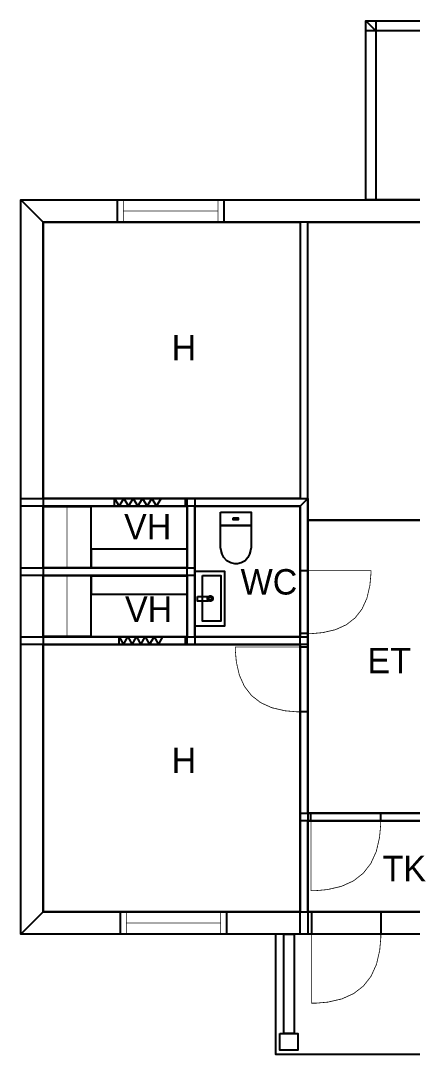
# Model space of a CAD drawing. Extents: x 2.4 to 17.1, y 0 to 14.
# Drawn here: x 2.39 to 7.68, y 0 to 13.97 of the extents above; entities that cross this region are included whole.
import ezdxf

# ---------------------------------------------------------------- set-up
doc = ezdxf.new("R2010")
doc.units = 0
doc.layers.get('0').update_dxf_attribs({"linetype": 'CONTINUOUS'})

msp = doc.modelspace()

# ---------------------------------------------------------------- linework, layer by layer
at = {"color": 0}
for points, const_width in [([(7.05533, 13.9696), (8.19726, 13.9696), (8.19726, 13.8342), (7.19075, 13.8342), (7.05533, 13.9696)], 0.00208), ([(7.05533, 11.5507), (7.05533, 13.9696), (7.19075, 13.8342), (7.19075, 11.5507), (7.05533, 11.5507)], 0.00208), ([(7.05533, 11.5507), (7.05533, 13.9697), (12.0562, 13.9619), (12.0562, 11.5507), (7.05533, 11.5507)], 0.00208), ([(2.39219, 11.5507), (17.0481, 11.5507), (16.746, 11.2486), (2.69428, 11.2486), (2.39219, 11.5507)], 0.00208), ([(2.39219, 1.62668), (2.39219, 11.5507), (2.69428, 11.2486), (2.69428, 1.92876), (2.39219, 1.62668)], 0.00208), ([(3.69803, 11.5507), (5.13688, 11.5507), (5.13688, 11.2486), (3.69803, 11.2486), (3.69803, 11.5507)], 0.01042), ([(3.69803, 11.5507), (5.13688, 11.5507), (5.13688, 11.2486), (3.69803, 11.2486), (3.69803, 11.5507)], 0.01042), ([(6.16857, 7.41038), (2.39219, 7.41038), (2.39219, 7.51454), (6.27274, 7.51454), (6.16857, 7.41038)], 0.00208), ([(2.69536, 7.40722), (2.69536, 6.57601), (3.33968, 6.57601), (3.33968, 7.40722), (2.69536, 7.40722)], 0.01042), ([(3.65717, 7.51454), (4.61242, 7.51454), (4.61242, 7.41038), (3.65717, 7.41038), (3.65717, 7.51454)], 0.01042), ([(4.64094, 7.51454), (4.74511, 7.51454), (4.74511, 5.54075), (4.64094, 5.54075), (4.64094, 7.51454)], 0.00208), ([(6.16857, 1.62668), (6.16857, 7.41038), (6.27274, 7.51454), (6.27274, 1.62668), (6.16857, 1.62668)], 0.00208), ([(5.08951, 7.32883), (5.50608, 7.32883), (5.50608, 7.15007), (5.08951, 7.15007), (5.08951, 7.32883)], 0.01042), ([(5.50608, 6.89399), (5.50608, 6.89399), (5.50613, 6.88282), (5.5045, 6.85319), (5.49837, 6.81142), (5.48497, 6.76346), (5.46143, 6.7155), (5.42497, 6.67372), (5.37278, 6.6441), (5.31972, 6.63286), (5.30208, 6.63286), (5.28375, 6.63286), (5.22889, 6.6441), (5.17481, 6.67372), (5.13699, 6.7155), (5.11257, 6.76346), (5.09858, 6.81142), (5.09218, 6.85319), (5.09044, 6.88282), (5.09056, 6.89399), (5.09056, 6.89399), (5.08951, 7.15007), (5.50608, 7.15007), (5.50608, 6.89399)], 0.01042), ([(5.26471, 7.2545), (5.33089, 7.2545), (5.33089, 7.22439), (5.26471, 7.22439), (5.26471, 7.2545)], 0.01042), ([(3.34554, 6.83247), (4.641, 6.83247), (4.641, 6.57633), (3.34554, 6.57633), (3.34554, 6.83247)], 0.01042), ([(2.39219, 6.57596), (4.74511, 6.57596), (4.74511, 6.47179), (2.39219, 6.47179), (2.39219, 6.57596)], 0.00208), ([(2.69461, 6.47185), (2.69461, 5.65056), (3.33886, 5.65056), (3.33886, 6.47185), (2.69461, 6.47185)], 0.01042), ([(3.34554, 6.47151), (4.641, 6.47151), (4.641, 6.21533), (3.34554, 6.21533), (3.34554, 6.47151)], 0.01042), ([(4.74696, 6.5344), (4.74696, 5.79096), (5.1435, 5.79096), (5.1435, 6.5344), (4.74696, 6.5344)], 0.01042), ([(4.84799, 6.47265), (4.84799, 5.85482), (5.09526, 5.85482), (5.09526, 6.47265), (4.84799, 6.47265)], 0.01042), ([(6.16857, 6.54004), (6.27274, 6.54004), (6.27274, 5.68826), (6.16857, 5.68826), (6.16857, 6.54004)], 0.01042), ([(6.16857, 6.54004), (6.27274, 6.54004), (6.27274, 5.68826), (6.16857, 5.68826), (6.16857, 6.54004)], 0.01042), ([(6.27274, 5.68826), (6.3226, 5.68826), (6.47233, 5.70161), (6.64535, 5.74154), (6.79172, 5.80806), (6.91151, 5.90121), (7.00467, 6.021), (7.07118, 6.16743), (7.11111, 6.34044), (7.12446, 6.49018), (7.12446, 6.54004), (6.27274, 6.54004), (6.27274, 5.68826)], 0.01042), ([(4.77881, 6.18918), (4.77881, 6.12668), (4.92464, 6.12668), (4.92464, 6.18918), (4.77881, 6.18918)], 0.01042), ([(4.95199, 6.20019), (4.95839, 6.20019), (4.97775, 6.18956), (4.98844, 6.17019), (4.98844, 6.16374), (4.98844, 6.15733), (4.97775, 6.13797), (4.95839, 6.12728), (4.95199, 6.12728), (4.94553, 6.12728), (4.92617, 6.13797), (4.91553, 6.15733), (4.91553, 6.16374), (4.91553, 6.17019), (4.92617, 6.18956), (4.94553, 6.20019), (4.95199, 6.20019)], 0.00833), ([(4.95199, 6.18457), (4.95562, 6.18457), (4.96669, 6.1785), (4.97282, 6.16743), (4.97282, 6.16374), (4.97282, 6.1601), (4.96669, 6.14903), (4.95562, 6.1429), (4.95199, 6.1429), (4.94829, 6.1429), (4.93722, 6.14903), (4.93115, 6.1601), (4.93115, 6.16374), (4.93115, 6.16743), (4.93722, 6.1785), (4.94829, 6.18457), (4.95199, 6.18457)], 0.00833), ([(2.39219, 5.64492), (6.27274, 5.64492), (6.27274, 5.54075), (2.39219, 5.54075), (2.39219, 5.64492)], 0.00208), ([(3.71978, 5.64492), (4.6154, 5.64492), (4.6154, 5.54075), (3.71978, 5.54075), (3.71978, 5.64492)], 0.01042), ([(6.16857, 4.63189), (6.11719, 4.63189), (5.96306, 4.64561), (5.785, 4.68674), (5.63428, 4.75521), (5.51101, 4.85107), (5.41515, 4.97439), (5.34663, 5.12506), (5.30556, 5.30311), (5.29189, 5.45725), (5.29189, 5.50857), (6.16857, 5.50857), (6.16857, 4.63189)], 0.01042), ([(6.16857, 5.50857), (6.27274, 5.50857), (6.27274, 4.63189), (6.16857, 4.63189), (6.16857, 5.50857)], 0.01042), ([(6.16857, 5.50857), (6.27274, 5.50857), (6.27274, 4.63189), (6.16857, 4.63189), (6.16857, 5.50857)], 0.01042), ([(6.16857, 3.26014), (8.44949, 3.26014), (8.44949, 3.15597), (6.16857, 3.15597), (6.16857, 3.26014)], 0.00208), ([(6.31418, 3.26014), (7.25635, 3.26014), (7.25635, 3.15597), (6.31418, 3.15597), (6.31418, 3.26014)], 0.01042), ([(6.31418, 3.26014), (7.25635, 3.26014), (7.25635, 3.15597), (6.31418, 3.15597), (6.31418, 3.26014)], 0.01042), ([(7.25635, 3.15597), (7.25635, 3.10081), (7.2416, 2.93517), (7.19743, 2.74376), (7.12381, 2.58182), (7.02078, 2.44933), (6.88829, 2.34631), (6.72635, 2.27268), (6.535, 2.22851), (6.36936, 2.21376), (6.31418, 2.21376), (6.31418, 3.15597), (7.25635, 3.15597)], 0.01042), ([(17.0481, 1.62668), (2.39219, 1.62668), (2.69428, 1.92876), (16.7507, 1.92876), (17.0481, 1.62668)], 0.00208), ([(3.74061, 1.92876), (5.17219, 1.92876), (5.17219, 1.62668), (3.74061, 1.62668), (3.74061, 1.92876)], 0.01042), ([(3.74061, 1.92876), (5.17219, 1.92876), (5.17219, 1.62668), (3.74061, 1.62668), (3.74061, 1.92876)], 0.01042), ([(6.32508, 1.92876), (7.25825, 1.92876), (7.25825, 1.62668), (6.32508, 1.62668), (6.32508, 1.92876)], 0.01042), ([(6.32508, 1.92876), (7.25825, 1.92876), (7.25825, 1.62668), (6.32508, 1.62668), (6.32508, 1.92876)], 0.01042), ([(5.83664, 1.62668), (5.83664, 0.00358), (14.3115, 0.00358), (14.3115, 1.62463), (5.83664, 1.62668)], 0.00208), ([(5.9496, 1.62668), (6.08501, 1.62668), (6.08501, 0.28483), (5.9496, 0.28483), (5.9496, 1.62668)], 0.00208), ([(7.25825, 1.62668), (7.25825, 1.57206), (7.24365, 1.40799), (7.19993, 1.21848), (7.12701, 1.05811), (7.02496, 0.92687), (6.89372, 0.82481), (6.73335, 0.7519), (6.54378, 0.70817), (6.37972, 0.69358), (6.32508, 0.69358), (6.32508, 1.62668), (7.25825, 1.62668)], 0.01042)]:
    msp.add_lwpolyline(points, close=True, dxfattribs=dict(at, const_width=const_width))
at = {"color": 7}
for points in [[(7.05533, 11.5507), (7.05533, 13.9697), (12.0562, 13.9619), (12.0562, 11.5507), (7.05533, 11.5507)], [(7.05533, 11.5507), (7.05533, 13.9696), (7.19075, 13.8342), (7.19075, 11.5507), (7.05533, 11.5507)], [(7.05533, 13.9696), (8.19726, 13.9696), (8.19726, 13.8342), (7.19075, 13.8342), (7.05533, 13.9696)], [(3.69803, 11.5507), (5.13688, 11.5507), (5.13688, 11.2486), (3.69803, 11.2486), (3.69803, 11.5507)], [(3.69803, 11.5507), (5.13688, 11.5507), (5.13688, 11.2486), (3.69803, 11.2486), (3.69803, 11.5507)], [(2.69428, 11.2486), (6.16857, 11.2486), (6.16857, 7.51454), (2.69428, 7.51454), (2.69428, 11.2486)], [(6.27274, 11.2486), (12.7389, 11.2486), (12.7389, 7.22325), (6.27274, 7.22325), (6.27274, 11.2486)], [(2.69428, 7.41038), (4.64094, 7.41038), (4.64094, 6.57596), (2.69428, 6.57596), (2.69428, 7.41038)], [(2.69536, 7.40722), (3.33968, 7.40722), (3.33968, 6.57601), (2.69536, 6.57601), (2.69536, 7.40722)], [(3.65717, 7.51454), (4.61242, 7.51454), (4.61242, 7.41038), (3.65717, 7.41038), (3.65717, 7.51454)], [(3.65717, 7.51454), (4.61242, 7.51454), (4.61242, 7.41038), (3.65717, 7.41038), (3.65717, 7.51454)], [(3.65717, 7.51454), (3.72021, 7.41038), (3.78331, 7.51454), (3.84636, 7.41038), (3.9094, 7.51454), (3.97239, 7.41038), (4.03554, 7.51454), (4.09853, 7.41038), (4.16157, 7.51454), (4.22461, 7.41038), (4.28771, 7.51454)], [(4.74511, 7.41038), (6.16857, 7.41038), (6.16857, 5.64492), (4.74511, 5.64492), (4.74511, 7.41038)], [(5.08951, 7.32883), (5.50608, 7.32883), (5.50608, 7.15007), (5.08951, 7.15007), (5.08951, 7.32883)], [(5.50608, 6.89399), (5.50608, 6.89399), (5.50613, 6.88282), (5.5045, 6.85319), (5.49837, 6.81142), (5.48497, 6.76346), (5.46143, 6.7155), (5.42497, 6.67372), (5.37278, 6.6441), (5.31972, 6.63286), (5.30208, 6.63286), (5.28375, 6.63286), (5.22889, 6.6441), (5.17481, 6.67372), (5.13699, 6.7155), (5.11257, 6.76346), (5.09858, 6.81142), (5.09218, 6.85319), (5.09044, 6.88282), (5.09056, 6.89399), (5.09056, 6.89399), (5.08951, 7.15007), (5.50608, 7.15007), (5.50608, 6.89399)], [(5.26471, 7.2545), (5.33089, 7.2545), (5.33089, 7.22439), (5.26471, 7.22439), (5.26471, 7.2545)], [(8.34532, 4.76389), (8.34532, 3.26014), (6.27274, 3.26014), (6.27274, 7.22325), (8.33979, 7.22325), (8.34532, 4.76389)], [(3.34554, 6.83247), (4.641, 6.83247), (4.641, 6.57633), (3.34554, 6.57633), (3.34554, 6.83247)], [(2.69428, 6.47179), (4.64094, 6.47179), (4.64094, 5.64492), (2.69428, 5.64492), (2.69428, 6.47179)], [(2.69461, 6.47185), (3.33886, 6.47185), (3.33886, 5.65056), (2.69461, 5.65056), (2.69461, 6.47185)], [(3.34554, 6.47151), (4.641, 6.47151), (4.641, 6.21533), (3.34554, 6.21533), (3.34554, 6.47151)], [(4.74696, 6.5344), (5.1435, 6.5344), (5.1435, 5.79096), (4.74696, 5.79096), (4.74696, 6.5344)], [(4.84799, 6.47265), (5.09526, 6.47265), (5.09526, 5.85482), (4.84799, 5.85482), (4.84799, 6.47265)], [(6.16857, 6.54004), (6.27274, 6.54004), (6.27274, 5.68826), (6.16857, 5.68826), (6.16857, 6.54004)], [(6.16857, 6.54004), (6.27274, 6.54004), (6.27274, 5.68826), (6.16857, 5.68826), (6.16857, 6.54004)], [(4.77881, 6.18918), (4.92464, 6.18918), (4.92464, 6.12668), (4.77881, 6.12668), (4.77881, 6.18918)], [(4.95199, 6.20019), (4.95839, 6.20019), (4.97775, 6.18956), (4.98844, 6.17019), (4.98844, 6.16374), (4.98844, 6.15733), (4.97775, 6.13797), (4.95839, 6.12728), (4.95199, 6.12728), (4.94553, 6.12728), (4.92617, 6.13797), (4.91553, 6.15733), (4.91553, 6.16374), (4.91553, 6.17019), (4.92617, 6.18956), (4.94553, 6.20019), (4.95199, 6.20019)], [(4.95199, 6.18457), (4.95562, 6.18457), (4.96669, 6.1785), (4.97282, 6.16743), (4.97282, 6.16374), (4.97282, 6.1601), (4.96669, 6.14903), (4.95562, 6.1429), (4.95199, 6.1429), (4.94829, 6.1429), (4.93722, 6.14903), (4.93115, 6.1601), (4.93115, 6.16374), (4.93115, 6.16743), (4.93722, 6.1785), (4.94829, 6.18457), (4.95199, 6.18457)], [(3.71978, 5.64492), (4.6154, 5.64492), (4.6154, 5.54075), (3.71978, 5.54075), (3.71978, 5.64492)], [(3.71978, 5.64492), (4.6154, 5.64492), (4.6154, 5.54075), (3.71978, 5.54075), (3.71978, 5.64492)], [(3.71978, 5.64492), (3.77897, 5.54075), (3.838, 5.64492), (3.89719, 5.54075), (3.95628, 5.64492), (4.0154, 5.54075), (4.07449, 5.64492), (4.13363, 5.54075), (4.19271, 5.64492), (4.2519, 5.54075), (4.31093, 5.64492)], [(2.69428, 5.54075), (6.16857, 5.54075), (6.16857, 1.92876), (2.69428, 1.92876), (2.69428, 5.54075)], [(6.16857, 5.50857), (6.27274, 5.50857), (6.27274, 4.63189), (6.16857, 4.63189), (6.16857, 5.50857)], [(6.16857, 5.50857), (6.27274, 5.50857), (6.27274, 4.63189), (6.16857, 4.63189), (6.16857, 5.50857)], [(6.31418, 3.26014), (7.25635, 3.26014), (7.25635, 3.15597), (6.31418, 3.15597), (6.31418, 3.26014)], [(6.31418, 3.26014), (7.25635, 3.26014), (7.25635, 3.15597), (6.31418, 3.15597), (6.31418, 3.26014)], [(6.27274, 3.15597), (8.34532, 3.15597), (8.34532, 1.92876), (6.27274, 1.92876), (6.27274, 3.15597)], [(3.74061, 1.92876), (5.17219, 1.92876), (5.17219, 1.62668), (3.74061, 1.62668), (3.74061, 1.92876)], [(3.74061, 1.92876), (5.17219, 1.92876), (5.17219, 1.62668), (3.74061, 1.62668), (3.74061, 1.92876)], [(6.32508, 1.92876), (7.25825, 1.92876), (7.25825, 1.62668), (6.32508, 1.62668), (6.32508, 1.92876)], [(6.32508, 1.92876), (7.25825, 1.92876), (7.25825, 1.62668), (6.32508, 1.62668), (6.32508, 1.92876)], [(5.83664, 1.62668), (5.83664, 0.00358), (14.3115, 0.00358), (14.3115, 1.62463), (5.83664, 1.62668)], [(5.9496, 1.62668), (6.08501, 1.62668), (6.08501, 0.28483), (5.9496, 0.28483), (5.9496, 1.62668)]]:
    msp.add_lwpolyline(points, close=True, dxfattribs=at)
at = {"color": 0}
for points in [[(7.05533, 13.9696), (7.19075, 13.9696), (7.19075, 13.8342), (7.05533, 13.8342), (7.05533, 13.9696)], [(2.39219, 11.5507), (17.0481, 11.5507), (16.746, 11.2486), (2.69428, 11.2486), (2.39219, 11.5507)], [(2.39219, 1.62668), (2.39219, 11.5507), (2.69428, 11.2486), (2.69428, 1.92876), (2.39219, 1.62668)], [(6.16857, 7.41038), (2.39219, 7.41038), (2.39219, 7.51454), (6.27274, 7.51454), (6.16857, 7.41038)], [(4.64094, 7.51454), (4.74511, 7.51454), (4.74511, 5.54075), (4.64094, 5.54075), (4.64094, 7.51454)], [(6.16857, 1.62668), (6.16857, 7.41038), (6.27274, 7.51454), (6.27274, 1.62668), (6.16857, 1.62668)], [(2.39219, 6.57596), (4.74511, 6.57596), (4.74511, 6.47179), (2.39219, 6.47179), (2.39219, 6.57596)], [(2.39219, 5.64492), (6.27274, 5.64492), (6.27274, 5.54075), (2.39219, 5.54075), (2.39219, 5.64492)], [(6.16857, 3.26014), (8.44949, 3.26014), (8.44949, 3.15597), (6.16857, 3.15597), (6.16857, 3.26014)], [(17.0481, 1.62668), (2.39219, 1.62668), (2.69428, 1.92876), (16.7507, 1.92876), (17.0481, 1.62668)], [(5.89501, 0.28483), (6.13585, 0.28483), (6.13585, 0.05794), (5.89501, 0.05794), (5.89501, 0.28483)]]:
    msp.add_lwpolyline(points, close=True, dxfattribs=at)
at = {"color": 0, "const_width": 0.01042}
for points in [[(3.77615, 11.5507), (3.77615, 11.2486)], [(5.05875, 11.5507), (5.05875, 11.2486)], [(3.77615, 11.3996), (5.05875, 11.3996)], [(3.65717, 7.51454), (3.72021, 7.41038), (3.78331, 7.51454), (3.84636, 7.41038), (3.9094, 7.51454), (3.97239, 7.41038), (4.03554, 7.51454), (4.09853, 7.41038), (4.16157, 7.51454), (4.22461, 7.41038), (4.28771, 7.51454)], [(3.71978, 5.64492), (3.77897, 5.54075), (3.838, 5.64492), (3.89719, 5.54075), (3.95628, 5.64492), (4.0154, 5.54075), (4.07449, 5.64492), (4.13363, 5.54075), (4.19271, 5.64492), (4.2519, 5.54075), (4.31093, 5.64492)], [(3.81874, 1.62668), (3.81874, 1.92876)], [(5.09407, 1.62668), (5.09407, 1.92876)], [(5.09407, 1.77772), (3.81874, 1.77772)]]:
    msp.add_lwpolyline(points, dxfattribs=at)
at = {"color": 7}
for points, const_width in [([(2.69428, 11.2486), (6.16857, 11.2486), (6.16857, 7.51454), (2.69428, 7.51454), (2.69428, 11.2486)], 0.00208), ([(6.27274, 11.2486), (12.7389, 11.2486), (12.7389, 7.22325), (6.27274, 7.22325), (6.27274, 11.2486)], 0.00208), ([(2.69428, 7.41038), (4.64094, 7.41038), (4.64094, 6.57596), (2.69428, 6.57596), (2.69428, 7.41038)], 0.00208), ([(3.65717, 7.51454), (4.61242, 7.51454), (4.61242, 7.41038), (3.65717, 7.41038), (3.65717, 7.51454)], 0.01042), ([(4.74511, 7.41038), (6.16857, 7.41038), (6.16857, 5.64492), (4.74511, 5.64492), (4.74511, 7.41038)], 0.00208), ([(8.34532, 4.76389), (8.34532, 3.26014), (6.27274, 3.26014), (6.27274, 7.22325), (8.33979, 7.22325), (8.34532, 4.76389)], 0.00208), ([(2.69428, 6.47179), (4.64094, 6.47179), (4.64094, 5.64492), (2.69428, 5.64492), (2.69428, 6.47179)], 0.00208), ([(3.71978, 5.64492), (4.6154, 5.64492), (4.6154, 5.54075), (3.71978, 5.54075), (3.71978, 5.64492)], 0.01042), ([(2.69428, 5.54075), (6.16857, 5.54075), (6.16857, 1.92876), (2.69428, 1.92876), (2.69428, 5.54075)], 0.00208), ([(6.27274, 3.15597), (8.34532, 3.15597), (8.34532, 1.92876), (6.27274, 1.92876), (6.27274, 3.15597)], 0.00208)]:
    msp.add_lwpolyline(points, close=True, dxfattribs=dict(at, const_width=const_width))
at = {"color": 253, "const_width": 0.01042}
for points in [[(3.01753, 6.57601), (3.01753, 7.40717)], [(3.01671, 5.65056), (3.01671, 6.47179)]]:
    msp.add_lwpolyline(points, dxfattribs=at)

# ---------------------------------------------------------------- texts
at = {"color": 0}
for s, p in [('H', (4.43137, 9.38156)), ('VH', (3.78789, 6.96329)), ('WC', (5.36349, 6.2164)), ('VH', (3.80039, 5.84704)), ('ET', (7.07876, 5.15221)), ('H', (4.43137, 3.80368)), ('TK', (7.28162, 2.34161))]:
    msp.add_text(s, height=0.34375, dxfattribs=at).set_placement(p)

doc.saveas('drawing.dxf')
